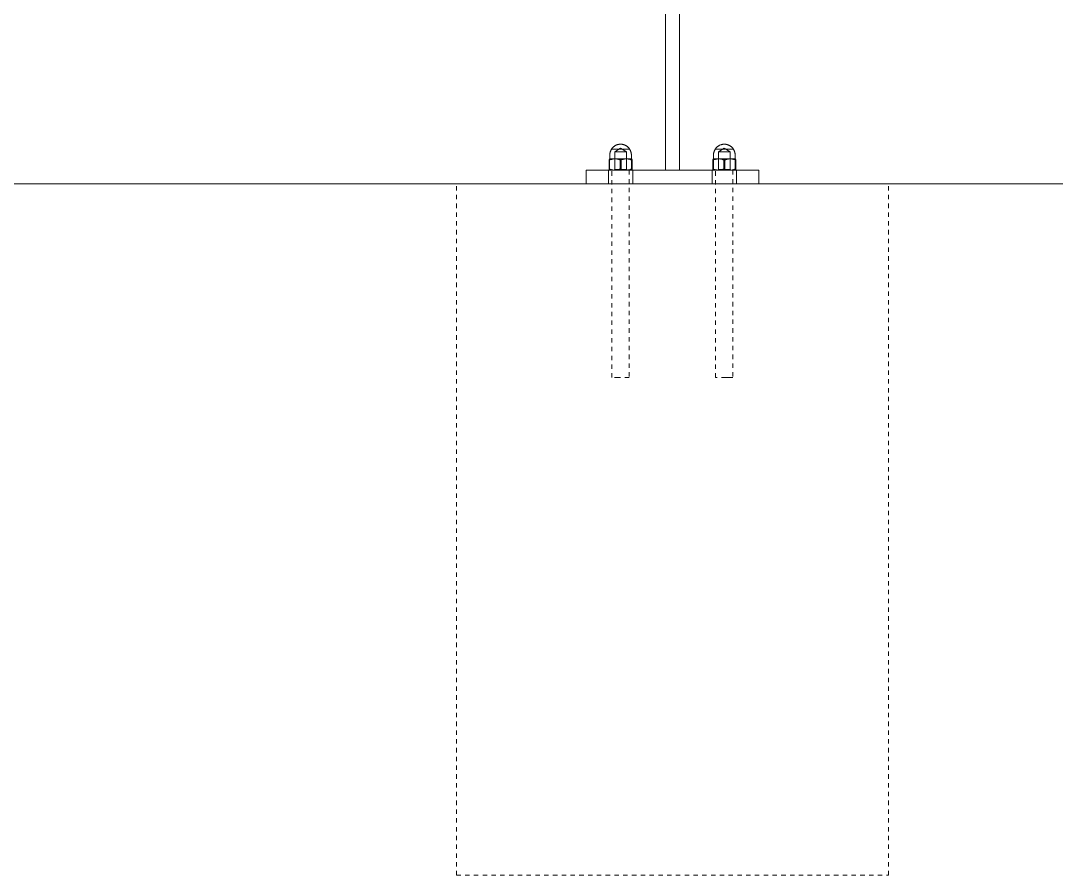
# Model space of a CAD drawing. Header units: inches. Extents: x -2 to 171, y -5 to 121.
# Drawn here: x 65.5 to 89.09, y 82.07 to 101.54 of the extents above; entities that cross this region are included whole.
import ezdxf

# ---------------------------------------------------------------- set-up
doc = ezdxf.new("R2010")
doc.units = ezdxf.units.IN
doc.linetypes.add('HIDDEN', pattern=[1.905, 1.27, -0.635])
doc.layers.add('ZANO_R', color=7, linetype='Continuous', lineweight=0)
doc.layers.add('ZANO_R_przerywana', color=250, linetype='HIDDEN', lineweight=0)

msp = doc.modelspace()

# ---------------------------------------------------------------- linework, layer by layer
at = {"layer": 'ZANO_R'}
for p, q in [((80.18679, 98.13516), (80.18679, 113.64698)), ((80.50175, 113.64698), (80.50175, 98.13516)), ((78.93748, 98.57768), (78.94096, 98.58533)), ((78.94096, 98.58533), (78.9447, 98.59285)), ((78.9447, 98.59285), (78.94869, 98.60025)), ((78.94869, 98.60025), (78.95293, 98.6075)), ((78.95293, 98.6075), (78.95742, 98.6146)), ((78.95742, 98.6146), (78.96215, 98.62155)), ((78.96215, 98.62155), (78.96711, 98.62833)), ((79.12372, 98.61437), (78.9664, 98.61437)), ((78.96711, 98.62833), (78.9723, 98.63494)), ((78.9723, 98.63494), (78.97771, 98.64136)), ((78.97771, 98.64136), (78.98334, 98.6476)), ((78.98334, 98.6476), (78.98918, 98.65364)), ((78.98918, 98.65364), (78.99522, 98.65948)), ((78.99522, 98.65948), (79.00146, 98.66511)), ((79.00146, 98.66511), (79.00788, 98.67052)), ((79.00788, 98.67052), (79.01449, 98.67571)), ((79.01449, 98.67571), (79.02127, 98.68068)), ((79.02127, 98.68068), (79.02822, 98.6854)), ((79.02822, 98.6854), (79.03532, 98.68989)), ((79.02938, 98.55252), (79.16317, 98.63291)), ((79.03532, 98.68989), (79.04257, 98.69413)), ((79.04257, 98.69413), (79.04997, 98.69813)), ((79.04997, 98.69813), (79.05749, 98.70186)), ((79.05749, 98.70186), (79.06514, 98.70534)), ((79.06514, 98.70534), (79.0729, 98.70856)), ((79.0729, 98.70856), (79.08077, 98.71151)), ((79.08077, 98.71151), (79.08873, 98.71418)), ((79.08873, 98.71418), (79.09678, 98.71659)), ((79.09678, 98.71659), (79.10491, 98.71872)), ((79.10491, 98.71872), (79.11311, 98.72057)), ((79.11311, 98.72057), (79.12136, 98.72213)), ((79.12136, 98.72213), (79.12967, 98.72342)), ((79.35994, 98.61437), (79.12372, 98.61437)), ((79.12967, 98.72342), (79.13801, 98.72442)), ((79.13801, 98.72442), (79.14638, 98.72514)), ((79.14638, 98.72514), (79.15477, 98.72557)), ((79.15477, 98.72557), (79.16317, 98.72571)), ((79.16317, 98.72571), (79.17157, 98.72557)), ((79.16317, 98.63291), (79.29697, 98.55252)), ((79.17157, 98.72557), (79.17996, 98.72514)), ((79.17996, 98.72514), (79.18833, 98.72442)), ((79.18833, 98.72442), (79.19668, 98.72342)), ((79.19668, 98.72342), (79.20498, 98.72213)), ((79.20498, 98.72213), (79.21323, 98.72057)), ((79.21323, 98.72057), (79.22143, 98.71872)), ((79.22143, 98.71872), (79.22956, 98.71659)), ((79.22956, 98.71659), (79.23761, 98.71418)), ((79.23761, 98.71418), (79.24557, 98.71151)), ((79.24557, 98.71151), (79.25344, 98.70856)), ((79.25344, 98.70856), (79.2612, 98.70534)), ((79.2612, 98.70534), (79.26885, 98.70186)), ((79.26885, 98.70186), (79.27638, 98.69813)), ((79.27638, 98.69813), (79.28377, 98.69413)), ((79.28377, 98.69413), (79.29102, 98.68989)), ((79.29102, 98.68989), (79.29813, 98.6854)), ((79.29813, 98.6854), (79.30507, 98.68068)), ((79.30507, 98.68068), (79.31185, 98.67571)), ((79.31185, 98.67571), (79.31846, 98.67052)), ((79.31846, 98.67052), (79.32488, 98.66511)), ((79.32488, 98.66511), (79.33112, 98.65948)), ((79.33112, 98.65948), (79.33716, 98.65364)), ((79.33716, 98.65364), (79.343, 98.6476)), ((79.343, 98.6476), (79.34863, 98.64136)), ((79.34863, 98.64136), (79.35405, 98.63494)), ((79.35405, 98.63494), (79.35924, 98.62833)), ((79.35924, 98.62833), (79.3642, 98.62155)), ((79.3642, 98.62155), (79.36892, 98.6146)), ((79.36892, 98.6146), (79.37341, 98.6075)), ((79.37341, 98.6075), (79.37765, 98.60025)), ((79.37765, 98.60025), (79.38165, 98.59285)), ((79.38165, 98.59285), (79.38538, 98.58533)), ((79.38538, 98.58533), (79.38886, 98.57768)), ((81.29968, 98.57768), (81.30316, 98.58533)), ((81.30316, 98.58533), (81.3069, 98.59285)), ((81.3069, 98.59285), (81.31089, 98.60025)), ((81.31089, 98.60025), (81.31514, 98.6075)), ((81.31514, 98.6075), (81.31962, 98.6146)), ((81.31962, 98.6146), (81.32435, 98.62155)), ((81.32435, 98.62155), (81.32931, 98.62833)), ((81.32861, 98.61437), (81.56483, 98.61437)), ((81.32931, 98.62833), (81.3345, 98.63494)), ((81.3345, 98.63494), (81.33992, 98.64136)), ((81.33992, 98.64136), (81.34554, 98.6476)), ((81.34554, 98.6476), (81.35138, 98.65364)), ((81.35138, 98.65364), (81.35743, 98.65948)), ((81.35743, 98.65948), (81.36366, 98.66511)), ((81.36366, 98.66511), (81.37009, 98.67052)), ((81.37009, 98.67052), (81.3767, 98.67571)), ((81.3767, 98.67571), (81.38348, 98.68068)), ((81.38348, 98.68068), (81.39042, 98.6854)), ((81.39042, 98.6854), (81.39753, 98.68989)), ((81.39158, 98.55252), (81.52538, 98.63291)), ((81.39753, 98.68989), (81.40478, 98.69413)), ((81.40478, 98.69413), (81.41217, 98.69813)), ((81.41217, 98.69813), (81.4197, 98.70186)), ((81.4197, 98.70186), (81.42734, 98.70534)), ((81.42734, 98.70534), (81.43511, 98.70856)), ((81.43511, 98.70856), (81.44298, 98.71151)), ((81.44298, 98.71151), (81.45094, 98.71418)), ((81.45094, 98.71418), (81.45899, 98.71659)), ((81.45899, 98.71659), (81.46712, 98.71872)), ((81.46712, 98.71872), (81.47531, 98.72057)), ((81.47531, 98.72057), (81.48357, 98.72213)), ((81.48357, 98.72213), (81.49187, 98.72342)), ((81.49187, 98.72342), (81.50021, 98.72442)), ((81.50021, 98.72442), (81.50858, 98.72514)), ((81.50858, 98.72514), (81.51698, 98.72557)), ((81.51698, 98.72557), (81.52538, 98.72571)), ((81.52538, 98.72571), (81.53378, 98.72557)), ((81.52538, 98.63291), (81.65917, 98.55252)), ((81.53378, 98.72557), (81.54217, 98.72514)), ((81.54217, 98.72514), (81.55054, 98.72442)), ((81.55054, 98.72442), (81.55888, 98.72342)), ((81.55888, 98.72342), (81.56719, 98.72213)), ((81.56483, 98.61437), (81.72215, 98.61437)), ((81.56719, 98.72213), (81.57544, 98.72057)), ((81.57544, 98.72057), (81.58364, 98.71872)), ((81.58364, 98.71872), (81.59176, 98.71659)), ((81.59176, 98.71659), (81.59981, 98.71418)), ((81.59981, 98.71418), (81.60778, 98.71151)), ((81.60778, 98.71151), (81.61565, 98.70856)), ((81.61565, 98.70856), (81.62341, 98.70534)), ((81.62341, 98.70534), (81.63106, 98.70186)), ((81.63106, 98.70186), (81.63858, 98.69813)), ((81.63858, 98.69813), (81.64597, 98.69413)), ((81.64597, 98.69413), (81.65323, 98.68989)), ((81.65323, 98.68989), (81.66033, 98.6854)), ((81.66033, 98.6854), (81.66728, 98.68068)), ((81.66728, 98.68068), (81.67406, 98.67571)), ((81.67406, 98.67571), (81.68066, 98.67052)), ((81.68066, 98.67052), (81.68709, 98.66511)), ((81.68709, 98.66511), (81.69333, 98.65948)), ((81.69333, 98.65948), (81.69937, 98.65364)), ((81.69937, 98.65364), (81.70521, 98.6476)), ((81.70521, 98.6476), (81.71084, 98.64136)), ((81.71084, 98.64136), (81.71625, 98.63494)), ((81.71625, 98.63494), (81.72144, 98.62833)), ((81.72144, 98.62833), (81.7264, 98.62155)), ((81.7264, 98.62155), (81.73113, 98.6146)), ((81.73113, 98.6146), (81.73562, 98.6075)), ((81.73562, 98.6075), (81.73986, 98.60025)), ((81.73986, 98.60025), (81.74385, 98.59285)), ((81.74385, 98.59285), (81.74759, 98.58533)), ((81.74759, 98.58533), (81.75107, 98.57768)), ((78.90157, 98.36821), (78.90709, 98.39097)), ((78.91363, 98.37236), (78.90157, 98.36821)), ((78.90157, 98.15802), (78.90157, 98.36821)), ((78.90709, 98.39097), (78.90727, 98.39107)), ((78.90728, 98.39107), (78.90727, 98.39107)), ((78.90727, 98.39107), (78.90727, 98.39107)), ((78.90727, 98.39107), (78.90727, 98.39107)), ((78.90727, 98.39107), (78.90732, 98.39107)), ((78.90732, 98.39107), (78.9076, 98.39107)), ((78.9076, 98.39107), (78.90885, 98.39107)), ((78.90765, 98.39104), (78.91337, 98.36821)), ((78.90885, 98.39107), (78.91423, 98.39107)), ((78.91283, 98.39115), (78.91319, 98.39123)), ((78.91306, 98.39115), (78.91322, 98.39117)), ((78.91322, 98.39117), (78.91338, 98.3912)), ((78.91337, 98.36821), (78.92643, 98.37246)), ((78.91337, 98.15802), (78.91337, 98.36821)), ((78.91338, 98.3912), (78.91354, 98.39124)), ((78.91354, 98.39124), (78.91369, 98.39128)), ((78.92583, 98.3761), (78.91363, 98.37236)), ((78.91369, 98.39128), (78.91385, 98.39132)), ((78.91385, 98.39132), (78.914, 98.39137)), ((78.914, 98.39137), (78.91415, 98.39143)), ((78.91415, 98.39143), (78.9143, 98.39149)), ((78.91423, 98.39107), (78.93662, 98.39107)), ((78.9143, 98.39149), (78.91444, 98.39156)), ((78.91444, 98.39156), (78.91458, 98.39163)), ((78.91458, 98.39163), (78.91473, 98.3917)), ((78.91473, 98.3917), (78.91486, 98.39178)), ((78.91486, 98.39178), (78.915, 98.39187)), ((78.915, 98.39187), (78.91513, 98.39196)), ((78.91513, 98.39196), (78.91526, 98.39205)), ((78.91526, 98.39205), (78.91539, 98.39215)), ((78.91539, 98.39215), (78.91551, 98.39225)), ((78.91551, 98.39225), (78.91563, 98.39236)), ((78.91563, 98.39236), (78.91574, 98.39247)), ((78.91574, 98.39247), (78.91585, 98.39259)), ((78.91585, 98.39259), (78.91596, 98.39271)), ((78.91596, 98.39271), (78.91606, 98.39283)), ((78.91606, 98.39283), (78.91616, 98.39296)), ((78.91616, 98.39296), (78.91626, 98.39309)), ((78.91626, 98.39309), (78.91635, 98.39322)), ((78.91635, 98.39322), (78.91643, 98.39335)), ((78.91643, 98.39335), (78.91651, 98.39349)), ((78.91651, 98.39349), (78.91659, 98.39363)), ((78.91659, 98.39363), (78.91666, 98.39378)), ((78.91666, 98.39378), (78.91673, 98.39392)), ((78.91673, 98.39392), (78.91679, 98.39407)), ((78.91679, 98.39407), (78.91684, 98.39422)), ((78.91684, 98.39422), (78.91689, 98.39437)), ((78.91689, 98.39437), (78.91694, 98.39453)), ((78.91694, 98.39453), (78.91698, 98.39468)), ((78.91698, 98.39468), (78.91701, 98.39484)), ((78.91701, 98.39484), (78.91704, 98.39499)), ((78.91704, 98.39499), (78.91707, 98.39515)), ((78.91707, 98.39515), (78.91709, 98.39531)), ((78.91709, 98.39531), (78.9171, 98.39547)), ((78.9171, 98.39547), (78.91711, 98.39563)), ((78.91711, 98.47965), (78.91725, 98.48805)), ((78.91711, 98.39579), (78.91711, 98.47965)), ((78.91711, 98.39563), (78.91711, 98.39579)), ((78.91725, 98.48805), (78.91768, 98.49644)), ((78.91768, 98.49644), (78.9184, 98.50481)), ((78.9184, 98.50481), (78.9194, 98.51316)), ((78.9194, 98.51316), (78.92069, 98.52146)), ((78.92069, 98.52146), (78.92225, 98.52971)), ((78.92225, 98.52971), (78.9241, 98.53791)), ((78.9241, 98.53791), (78.92623, 98.54604)), ((78.93814, 98.37943), (78.92583, 98.3761)), ((78.92623, 98.54604), (78.92864, 98.55409)), ((78.92643, 98.37246), (78.93961, 98.37628)), ((78.92864, 98.55409), (78.93132, 98.56205)), ((78.93132, 98.56205), (78.93426, 98.56992)), ((78.93426, 98.56992), (78.93748, 98.57768)), ((78.93662, 98.39107), (79.01975, 98.39107)), ((78.95056, 98.38235), (78.93814, 98.37943)), ((78.93961, 98.37628), (78.95292, 98.37968)), ((78.96307, 98.38486), (78.95056, 98.38235)), ((78.95292, 98.37968), (78.96633, 98.38264)), ((78.97565, 98.38694), (78.96307, 98.38486)), ((78.96633, 98.38264), (78.97982, 98.38518)), ((78.9883, 98.38861), (78.97565, 98.38694)), ((78.97982, 98.38518), (78.99339, 98.38727)), ((79.00099, 98.38985), (78.9883, 98.38861)), ((78.99339, 98.38727), (79.00702, 98.38893)), ((79.01372, 98.39067), (79.00099, 98.38985)), ((79.00702, 98.38893), (79.0207, 98.39015)), ((79.02647, 98.39107), (79.01372, 98.39067)), ((79.0207, 98.39015), (79.03441, 98.39093)), ((79.03922, 98.39067), (79.02647, 98.39107)), ((79.02931, 98.1527), (79.02931, 98.55248)), ((79.0294, 98.55248), (79.02931, 98.55248)), ((79.02931, 98.55248), (79.02931, 98.55248)), ((79.02931, 98.55248), (79.02932, 98.55248)), ((79.02932, 98.55248), (79.02933, 98.55248)), ((79.02933, 98.55248), (79.02938, 98.55248)), ((79.02938, 98.55248), (79.02997, 98.55248)), ((79.02997, 98.55248), (79.03299, 98.55248)), ((79.03096, 98.39107), (79.27501, 98.39107)), ((79.03299, 98.55248), (79.046, 98.55248)), ((79.03582, 98.39097), (79.03712, 98.39099)), ((79.05195, 98.38985), (79.03922, 98.39067)), ((79.046, 98.55248), (79.09167, 98.55248)), ((79.05133, 98.39099), (79.06534, 98.39029)), ((79.06465, 98.38861), (79.05195, 98.38985)), ((79.07729, 98.38694), (79.06465, 98.38861)), ((79.06534, 98.39029), (79.07931, 98.38913)), ((79.08988, 98.38485), (79.07729, 98.38694)), ((79.07931, 98.38913), (79.09323, 98.38751)), ((79.10238, 98.38235), (79.08988, 98.38485)), ((79.09167, 98.55248), (79.29694, 98.55248)), ((79.09323, 98.38751), (79.1071, 98.38542)), ((79.1148, 98.37943), (79.10238, 98.38235)), ((79.1071, 98.38542), (79.12088, 98.38288)), ((79.12711, 98.3761), (79.1148, 98.37943)), ((79.12088, 98.38288), (79.13458, 98.37989)), ((79.13931, 98.37235), (79.12711, 98.3761)), ((79.13458, 98.37989), (79.14817, 98.37644)), ((79.15137, 98.36821), (79.13931, 98.37235)), ((79.14817, 98.37644), (79.16164, 98.37255)), ((79.16404, 98.37236), (79.15137, 98.36821)), ((79.15137, 98.15802), (79.15137, 98.36821)), ((79.16164, 98.37255), (79.17497, 98.36821)), ((79.17684, 98.37611), (79.16404, 98.37236)), ((79.17497, 98.36821), (79.1874, 98.37245)), ((79.17497, 98.36821), (79.17497, 98.15802)), ((79.18975, 98.37944), (79.17684, 98.37611)), ((79.1874, 98.37245), (79.19997, 98.37627)), ((79.20276, 98.38236), (79.18975, 98.37944)), ((79.19997, 98.37627), (79.21266, 98.37966)), ((79.21586, 98.38487), (79.20276, 98.38236)), ((79.21266, 98.37966), (79.22545, 98.38263)), ((79.22903, 98.38695), (79.21586, 98.38487)), ((79.22545, 98.38263), (79.23834, 98.38516)), ((79.24226, 98.38862), (79.22903, 98.38695)), ((79.23834, 98.38516), (79.2513, 98.38726)), ((79.25554, 98.38986), (79.24226, 98.38862)), ((79.2513, 98.38726), (79.26433, 98.38892)), ((79.26885, 98.39068), (79.25554, 98.38986)), ((79.26433, 98.38892), (79.27741, 98.39014)), ((79.28217, 98.39107), (79.26885, 98.39068)), ((79.27741, 98.39014), (79.29052, 98.39093)), ((79.2955, 98.39068), (79.28217, 98.39107)), ((79.28755, 98.39107), (79.41869, 98.39107)), ((79.29196, 98.39097), (79.29302, 98.39099)), ((79.30881, 98.38986), (79.2955, 98.39068)), ((79.29703, 98.55248), (79.29703, 98.1527)), ((79.30659, 98.39099), (79.32, 98.39029)), ((79.32209, 98.38862), (79.30881, 98.38986)), ((79.32, 98.39029), (79.33337, 98.38913)), ((79.33532, 98.38696), (79.32209, 98.38862)), ((79.33337, 98.38913), (79.3467, 98.3875)), ((79.34849, 98.38487), (79.33532, 98.38696)), ((79.3467, 98.3875), (79.35996, 98.38542)), ((79.36158, 98.38237), (79.34849, 98.38487)), ((79.35996, 98.38542), (79.37315, 98.38288)), ((79.3746, 98.37944), (79.36158, 98.38237)), ((79.37315, 98.38288), (79.38624, 98.37988)), ((79.38751, 98.37611), (79.3746, 98.37944)), ((79.38624, 98.37988), (79.39921, 98.37644)), ((79.4003, 98.37236), (79.38751, 98.37611)), ((79.38886, 98.57768), (79.39208, 98.56992)), ((79.39208, 98.56992), (79.39503, 98.56205)), ((79.39503, 98.56205), (79.3977, 98.55409)), ((79.3977, 98.55409), (79.40011, 98.54604)), ((79.39921, 98.37644), (79.41206, 98.37254)), ((79.40011, 98.54604), (79.40224, 98.53791)), ((79.41297, 98.36821), (79.4003, 98.37236)), ((79.40224, 98.53791), (79.40409, 98.52971)), ((79.40409, 98.52971), (79.40566, 98.52146)), ((79.40566, 98.52146), (79.40694, 98.51316)), ((79.40694, 98.51316), (79.40794, 98.50481)), ((79.40794, 98.50481), (79.40866, 98.49644)), ((79.40866, 98.49644), (79.40909, 98.48805)), ((79.40909, 98.48805), (79.40923, 98.47965)), ((79.40923, 98.47965), (79.40923, 98.39579)), ((79.40923, 98.39579), (79.40924, 98.39563)), ((79.40924, 98.39563), (79.40924, 98.39547)), ((79.40924, 98.39547), (79.40926, 98.39531)), ((79.40926, 98.39531), (79.40928, 98.39515)), ((79.40928, 98.39515), (79.4093, 98.39499)), ((79.4093, 98.39499), (79.40933, 98.39483)), ((79.40933, 98.39483), (79.40937, 98.39467)), ((79.40937, 98.39467), (79.40941, 98.39452)), ((79.40941, 98.39452), (79.40945, 98.39436)), ((79.40945, 98.39436), (79.4095, 98.39421)), ((79.4095, 98.39421), (79.40956, 98.39406)), ((79.40956, 98.39406), (79.40962, 98.39391)), ((79.40962, 98.39391), (79.40969, 98.39376)), ((79.40969, 98.39376), (79.40976, 98.39362)), ((79.40976, 98.39362), (79.40984, 98.39348)), ((79.40984, 98.39348), (79.40992, 98.39334)), ((79.40992, 98.39334), (79.41001, 98.3932)), ((79.41001, 98.3932), (79.4101, 98.39307)), ((79.4101, 98.39307), (79.41019, 98.39294)), ((79.41019, 98.39294), (79.41029, 98.39281)), ((79.41029, 98.39281), (79.4104, 98.39269)), ((79.4104, 98.39269), (79.41051, 98.39257)), ((79.41051, 98.39257), (79.41062, 98.39245)), ((79.41062, 98.39245), (79.41073, 98.39234)), ((79.41073, 98.39234), (79.41085, 98.39223)), ((79.41085, 98.39223), (79.41098, 98.39213)), ((79.41098, 98.39213), (79.41111, 98.39203)), ((79.41111, 98.39203), (79.41124, 98.39194)), ((79.41124, 98.39194), (79.41137, 98.39185)), ((79.41137, 98.39185), (79.41151, 98.39176)), ((79.41151, 98.39176), (79.41165, 98.39168)), ((79.41165, 98.39168), (79.41179, 98.3916)), ((79.41179, 98.3916), (79.41193, 98.39153)), ((79.41193, 98.39153), (79.41208, 98.39147)), ((79.41206, 98.37254), (79.42477, 98.36821)), ((79.41208, 98.39147), (79.41223, 98.39141)), ((79.41223, 98.39141), (79.41238, 98.39135)), ((79.41238, 98.39135), (79.41253, 98.3913)), ((79.41253, 98.3913), (79.41269, 98.39125)), ((79.41269, 98.39125), (79.41285, 98.39122)), ((79.41285, 98.39122), (79.413, 98.39118)), ((79.41887, 98.39107), (79.41297, 98.36821)), ((79.41297, 98.36821), (79.41297, 98.15802)), ((79.413, 98.39118), (79.41316, 98.39115)), ((79.41316, 98.39115), (79.41332, 98.39113)), ((79.41332, 98.39113), (79.41348, 98.39111)), ((79.41348, 98.39111), (79.41364, 98.3911)), ((79.41364, 98.3911), (79.4138, 98.39109)), ((79.42477, 98.36821), (79.41887, 98.39107)), ((79.42477, 98.15802), (79.42477, 98.36821)), ((81.26378, 98.36821), (81.26968, 98.39107)), ((81.27648, 98.37254), (81.26378, 98.36821)), ((81.26378, 98.15802), (81.26378, 98.36821)), ((81.26968, 98.39107), (81.27557, 98.36821)), ((81.401, 98.39107), (81.26986, 98.39107)), ((81.27475, 98.39108), (81.27573, 98.39125)), ((81.27514, 98.39113), (81.2753, 98.39115)), ((81.2753, 98.39115), (81.27546, 98.39117)), ((81.27546, 98.39117), (81.27561, 98.3912)), ((81.27557, 98.36821), (81.28825, 98.37236)), ((81.27557, 98.36821), (81.27557, 98.15802)), ((81.27561, 98.3912), (81.27577, 98.39124)), ((81.27577, 98.39124), (81.27592, 98.39128)), ((81.27592, 98.39128), (81.27608, 98.39133)), ((81.27608, 98.39133), (81.27623, 98.39138)), ((81.27623, 98.39138), (81.27638, 98.39144)), ((81.27638, 98.39144), (81.27652, 98.3915)), ((81.28933, 98.37644), (81.27648, 98.37254)), ((81.27652, 98.3915), (81.27667, 98.39156)), ((81.27667, 98.39156), (81.27681, 98.39164)), ((81.27681, 98.39164), (81.27695, 98.39171)), ((81.27695, 98.39171), (81.27709, 98.39179)), ((81.27709, 98.39179), (81.27722, 98.39188)), ((81.27722, 98.39188), (81.27735, 98.39197)), ((81.27735, 98.39197), (81.27748, 98.39206)), ((81.27748, 98.39206), (81.27761, 98.39216)), ((81.27761, 98.39216), (81.27773, 98.39227)), ((81.27773, 98.39227), (81.27785, 98.39237)), ((81.27785, 98.39237), (81.27796, 98.39248)), ((81.27796, 98.39248), (81.27807, 98.3926)), ((81.27807, 98.3926), (81.27818, 98.39272)), ((81.27818, 98.39272), (81.27828, 98.39284)), ((81.27828, 98.39284), (81.27838, 98.39297)), ((81.27838, 98.39297), (81.27847, 98.3931)), ((81.27847, 98.3931), (81.27856, 98.39323)), ((81.27856, 98.39323), (81.27864, 98.39336)), ((81.27864, 98.39336), (81.27872, 98.3935)), ((81.27872, 98.3935), (81.2788, 98.39364)), ((81.2788, 98.39364), (81.27887, 98.39378)), ((81.27887, 98.39378), (81.27893, 98.39393)), ((81.27893, 98.39393), (81.279, 98.39408)), ((81.279, 98.39408), (81.27905, 98.39423)), ((81.27905, 98.39423), (81.2791, 98.39438)), ((81.2791, 98.39438), (81.27915, 98.39453)), ((81.27915, 98.39453), (81.27919, 98.39469)), ((81.27919, 98.39469), (81.27922, 98.39484)), ((81.27922, 98.39484), (81.27925, 98.395)), ((81.27925, 98.395), (81.27927, 98.39516)), ((81.27927, 98.39516), (81.27929, 98.39531)), ((81.27929, 98.39531), (81.2793, 98.39547)), ((81.2793, 98.39547), (81.27931, 98.39563)), ((81.27931, 98.47965), (81.27946, 98.48805)), ((81.27931, 98.39579), (81.27931, 98.47965)), ((81.27931, 98.39563), (81.27931, 98.39579)), ((81.27946, 98.48805), (81.27989, 98.49644)), ((81.27989, 98.49644), (81.2806, 98.50481)), ((81.2806, 98.50481), (81.28161, 98.51316)), ((81.28161, 98.51316), (81.28289, 98.52146)), ((81.28289, 98.52146), (81.28446, 98.52971)), ((81.28446, 98.52971), (81.28631, 98.53791)), ((81.28631, 98.53791), (81.28844, 98.54604)), ((81.28825, 98.37236), (81.30104, 98.37611)), ((81.28844, 98.54604), (81.29084, 98.55409)), ((81.30231, 98.37988), (81.28933, 98.37644)), ((81.29084, 98.55409), (81.29352, 98.56205)), ((81.29352, 98.56205), (81.29647, 98.56992)), ((81.29647, 98.56992), (81.29968, 98.57768)), ((81.30104, 98.37611), (81.31395, 98.37944)), ((81.3154, 98.38288), (81.30231, 98.37988)), ((81.31395, 98.37944), (81.32696, 98.38237)), ((81.32858, 98.38542), (81.3154, 98.38288)), ((81.32696, 98.38237), (81.34006, 98.38487)), ((81.34185, 98.3875), (81.32858, 98.38542)), ((81.34006, 98.38487), (81.35323, 98.38696)), ((81.35518, 98.38913), (81.34185, 98.3875)), ((81.35323, 98.38696), (81.36646, 98.38862)), ((81.36855, 98.39029), (81.35518, 98.38913)), ((81.36646, 98.38862), (81.37974, 98.38986)), ((81.38196, 98.39099), (81.36855, 98.39029)), ((81.37974, 98.38986), (81.39305, 98.39068)), ((81.39152, 98.1527), (81.39152, 98.55248)), ((81.59688, 98.55248), (81.3916, 98.55248)), ((81.39305, 98.39068), (81.40637, 98.39107)), ((81.39659, 98.39097), (81.39553, 98.39099)), ((81.41114, 98.39014), (81.39803, 98.39093)), ((81.40637, 98.39107), (81.4197, 98.39068)), ((81.42422, 98.38892), (81.41114, 98.39014)), ((81.65759, 98.39107), (81.41354, 98.39107)), ((81.4197, 98.39068), (81.43301, 98.38986)), ((81.43724, 98.38726), (81.42422, 98.38892)), ((81.43301, 98.38986), (81.44629, 98.38862)), ((81.45021, 98.38516), (81.43724, 98.38726)), ((81.44629, 98.38862), (81.45952, 98.38695)), ((81.4631, 98.38263), (81.45021, 98.38516)), ((81.45952, 98.38695), (81.47269, 98.38487)), ((81.47589, 98.37966), (81.4631, 98.38263)), ((81.47269, 98.38487), (81.48578, 98.38236)), ((81.48858, 98.37627), (81.47589, 98.37966)), ((81.48578, 98.38236), (81.4988, 98.37944)), ((81.50115, 98.37245), (81.48858, 98.37627)), ((81.4988, 98.37944), (81.51171, 98.37611)), ((81.51358, 98.36821), (81.50115, 98.37245)), ((81.51171, 98.37611), (81.5245, 98.37236)), ((81.52691, 98.37255), (81.51358, 98.36821)), ((81.51358, 98.36821), (81.51358, 98.15802)), ((81.5245, 98.37236), (81.53717, 98.36821)), ((81.54038, 98.37644), (81.52691, 98.37255)), ((81.53717, 98.36821), (81.54924, 98.37235)), ((81.53717, 98.15802), (81.53717, 98.36821)), ((81.55397, 98.37989), (81.54038, 98.37644)), ((81.54924, 98.37235), (81.56143, 98.3761)), ((81.56766, 98.38288), (81.55397, 98.37989)), ((81.56143, 98.3761), (81.57375, 98.37943)), ((81.58145, 98.38542), (81.56766, 98.38288)), ((81.57375, 98.37943), (81.58616, 98.38235)), ((81.59532, 98.38751), (81.58145, 98.38542)), ((81.58616, 98.38235), (81.59867, 98.38485)), ((81.60924, 98.38913), (81.59532, 98.38751)), ((81.64254, 98.55248), (81.59688, 98.55248)), ((81.59867, 98.38485), (81.61125, 98.38694)), ((81.62321, 98.39029), (81.60924, 98.38913)), ((81.61125, 98.38694), (81.6239, 98.38861)), ((81.63721, 98.39099), (81.62321, 98.39029)), ((81.6239, 98.38861), (81.6366, 98.38985)), ((81.6366, 98.38985), (81.64933, 98.39067)), ((81.65556, 98.55248), (81.64254, 98.55248)), ((81.64933, 98.39067), (81.66208, 98.39107)), ((81.65272, 98.39097), (81.65143, 98.39099)), ((81.66785, 98.39015), (81.65414, 98.39093)), ((81.65858, 98.55248), (81.65556, 98.55248)), ((81.65917, 98.55248), (81.65858, 98.55248)), ((81.65915, 98.55248), (81.65923, 98.55248)), ((81.65922, 98.55248), (81.65917, 98.55248)), ((81.65923, 98.55248), (81.65922, 98.55248)), ((81.65923, 98.55248), (81.65923, 98.1527)), ((81.65923, 98.55248), (81.65923, 98.55248)), ((81.65923, 98.55248), (81.65923, 98.55248)), ((81.66208, 98.39107), (81.67483, 98.39067)), ((81.68153, 98.38893), (81.66785, 98.39015)), ((81.75193, 98.39107), (81.6688, 98.39107)), ((81.67483, 98.39067), (81.68756, 98.38985)), ((81.69516, 98.38727), (81.68153, 98.38893)), ((81.68756, 98.38985), (81.70025, 98.38861)), ((81.70873, 98.38518), (81.69516, 98.38727)), ((81.70025, 98.38861), (81.7129, 98.38694)), ((81.72222, 98.38264), (81.70873, 98.38518)), ((81.7129, 98.38694), (81.72548, 98.38486)), ((81.73563, 98.37968), (81.72222, 98.38264)), ((81.72548, 98.38486), (81.73799, 98.38235)), ((81.74893, 98.37628), (81.73563, 98.37968)), ((81.73799, 98.38235), (81.75041, 98.37943)), ((81.76212, 98.37246), (81.74893, 98.37628)), ((81.75041, 98.37943), (81.76272, 98.3761)), ((81.75107, 98.57768), (81.75428, 98.56992)), ((81.77432, 98.39107), (81.75193, 98.39107)), ((81.75428, 98.56992), (81.75723, 98.56205)), ((81.75723, 98.56205), (81.75991, 98.55409)), ((81.75991, 98.55409), (81.76231, 98.54604)), ((81.77518, 98.36821), (81.76212, 98.37246)), ((81.76231, 98.54604), (81.76444, 98.53791)), ((81.76272, 98.3761), (81.77491, 98.37236)), ((81.76444, 98.53791), (81.76629, 98.52971)), ((81.76629, 98.52971), (81.76786, 98.52146)), ((81.76786, 98.52146), (81.76915, 98.51316)), ((81.76915, 98.51316), (81.77015, 98.50481)), ((81.77015, 98.50481), (81.77087, 98.49644)), ((81.77087, 98.49644), (81.7713, 98.48805)), ((81.7713, 98.48805), (81.77144, 98.47965)), ((81.77144, 98.47965), (81.77144, 98.39579)), ((81.77144, 98.39579), (81.77144, 98.39563)), ((81.77144, 98.39563), (81.77145, 98.39547)), ((81.77145, 98.39547), (81.77146, 98.3953)), ((81.77146, 98.3953), (81.77148, 98.39514)), ((81.77148, 98.39514), (81.77151, 98.39498)), ((81.77151, 98.39498), (81.77154, 98.39482)), ((81.77154, 98.39482), (81.77158, 98.39467)), ((81.77158, 98.39467), (81.77162, 98.39451)), ((81.77162, 98.39451), (81.77166, 98.39435)), ((81.77166, 98.39435), (81.77172, 98.3942)), ((81.77172, 98.3942), (81.77177, 98.39405)), ((81.77177, 98.39405), (81.77184, 98.3939)), ((81.77184, 98.3939), (81.7719, 98.39375)), ((81.7719, 98.39375), (81.77198, 98.3936)), ((81.77198, 98.3936), (81.77205, 98.39346)), ((81.77205, 98.39346), (81.77214, 98.39332)), ((81.77214, 98.39332), (81.77222, 98.39318)), ((81.77222, 98.39318), (81.77232, 98.39305)), ((81.77232, 98.39305), (81.77241, 98.39292)), ((81.77241, 98.39292), (81.77251, 98.39279)), ((81.77251, 98.39279), (81.77262, 98.39267)), ((81.77262, 98.39267), (81.77273, 98.39255)), ((81.77273, 98.39255), (81.77284, 98.39243)), ((81.77284, 98.39243), (81.77296, 98.39232)), ((81.77296, 98.39232), (81.77308, 98.39221)), ((81.77308, 98.39221), (81.77321, 98.39211)), ((81.77321, 98.39211), (81.77333, 98.39201)), ((81.77333, 98.39201), (81.77347, 98.39191)), ((81.77347, 98.39191), (81.7736, 98.39182)), ((81.7736, 98.39182), (81.77374, 98.39174)), ((81.77374, 98.39174), (81.77388, 98.39166)), ((81.77388, 98.39166), (81.77402, 98.39158)), ((81.77402, 98.39158), (81.77417, 98.39151)), ((81.77417, 98.39151), (81.77432, 98.39144)), ((81.77432, 98.39144), (81.77447, 98.39138)), ((81.7797, 98.39107), (81.77432, 98.39107)), ((81.77444, 98.39145), (81.77601, 98.3911)), ((81.77447, 98.39138), (81.77462, 98.39133)), ((81.77462, 98.39133), (81.77478, 98.39128)), ((81.77478, 98.39128), (81.77493, 98.39123)), ((81.77491, 98.37236), (81.78698, 98.36821)), ((81.77493, 98.39123), (81.77509, 98.39119)), ((81.77509, 98.39119), (81.77525, 98.39116)), ((81.7809, 98.39104), (81.77518, 98.36821)), ((81.77518, 98.15802), (81.77518, 98.36821)), ((81.78095, 98.39107), (81.7797, 98.39107)), ((81.78123, 98.39107), (81.78095, 98.39107)), ((81.78128, 98.39107), (81.78123, 98.39107)), ((81.78127, 98.39107), (81.78128, 98.39107)), ((81.78128, 98.39107), (81.78146, 98.39097)), ((81.78128, 98.39107), (81.78128, 98.39107)), ((81.78128, 98.39107), (81.78128, 98.39107)), ((81.78698, 98.36821), (81.78145, 98.39097)), ((81.78698, 98.15802), (81.78698, 98.36821)), ((78.37577, 98.13516), (78.37577, 97.8202)), ((78.76947, 98.13516), (78.37577, 98.13516)), ((78.76947, 98.13516), (78.37577, 98.13516)), ((78.37577, 98.13516), (78.37577, 97.8202)), ((78.76947, 98.13516), (80.18679, 98.13516)), ((78.76947, 98.13516), (80.18679, 98.13516)), ((78.88758, 97.8202), (78.88758, 98.13516)), ((78.88758, 97.8202), (78.88758, 98.13516)), ((78.90157, 98.15802), (78.9143, 98.15368)), ((78.90709, 98.13526), (78.90157, 98.15802)), ((78.90727, 98.13516), (78.90709, 98.13526)), ((78.90765, 98.13516), (78.90793, 98.13516)), ((78.91337, 98.15802), (78.90785, 98.13526)), ((78.92781, 98.1534), (78.91337, 98.15802)), ((78.9143, 98.15368), (78.92716, 98.14978)), ((78.92716, 98.14978), (78.94016, 98.14633)), ((78.94239, 98.14927), (78.92781, 98.1534)), ((78.94016, 98.14633), (78.95326, 98.14333)), ((78.95711, 98.14565), (78.94239, 98.14927)), ((78.95326, 98.14333), (78.96646, 98.14079)), ((78.97194, 98.14253), (78.95711, 98.14565)), ((79.12372, 98.13233), (78.9664, 98.13233)), ((78.96646, 98.14079), (78.97975, 98.13871)), ((78.98688, 98.13992), (78.97194, 98.14253)), ((78.97975, 98.13871), (78.99309, 98.13708)), ((79.00189, 98.13781), (78.98688, 98.13992)), ((78.99309, 98.13708), (79.00649, 98.13593)), ((79.01696, 98.13622), (79.00189, 98.13781)), ((79.00569, 98.13516), (79.00569, 98.13616)), ((79.05032, 98.13616), (79.00571, 98.13616)), ((79.00578, 98.13622), (79.02931, 98.1527)), ((79.00649, 98.13593), (79.01991, 98.13523)), ((79.02634, 98.13562), (79.01828, 98.13612)), ((79.01856, 98.13526), (79.01975, 98.13523)), ((79.03441, 98.1353), (79.02634, 98.13562)), ((79.09167, 98.1527), (79.02933, 98.1527)), ((79.03148, 98.1352), (79.04372, 98.13576)), ((79.03712, 98.13523), (79.03584, 98.13526)), ((79.03814, 98.13521), (79.03584, 98.13526)), ((79.04372, 98.13576), (79.05594, 98.13671)), ((79.07905, 98.13616), (79.05085, 98.13616)), ((79.06491, 98.13591), (79.05085, 98.13523)), ((79.05251, 98.13526), (79.05133, 98.13524)), ((79.05594, 98.13671), (79.06812, 98.13804)), ((79.07893, 98.13706), (79.06491, 98.13591)), ((79.06812, 98.13804), (79.08026, 98.13976)), ((79.09291, 98.13868), (79.07893, 98.13706)), ((79.32063, 98.13616), (79.07905, 98.13616)), ((79.08026, 98.13976), (79.09233, 98.14186)), ((79.29701, 98.1527), (79.09167, 98.1527)), ((79.09233, 98.14186), (79.10433, 98.14434)), ((79.10683, 98.14076), (79.09291, 98.13868)), ((79.10433, 98.14434), (79.11625, 98.1472)), ((79.12067, 98.1433), (79.10683, 98.14076)), ((79.11625, 98.1472), (79.12807, 98.15043)), ((79.13442, 98.1463), (79.12067, 98.1433)), ((79.35994, 98.13233), (79.12372, 98.13233)), ((79.12807, 98.15043), (79.13978, 98.15404)), ((79.14807, 98.14976), (79.13442, 98.1463)), ((79.13978, 98.15404), (79.15137, 98.15802)), ((79.16159, 98.15366), (79.14807, 98.14976)), ((79.15137, 98.15802), (79.1651, 98.15355)), ((79.17497, 98.15802), (79.16159, 98.15366)), ((79.1651, 98.15355), (79.17897, 98.14955)), ((79.17497, 98.15802), (79.18718, 98.15389)), ((79.17897, 98.14955), (79.19298, 98.14604)), ((79.18718, 98.15389), (79.19952, 98.15015)), ((79.19298, 98.14604), (79.20709, 98.143)), ((79.19952, 98.15015), (79.21198, 98.14681)), ((79.20709, 98.143), (79.2213, 98.14046)), ((79.21198, 98.14681), (79.22453, 98.14386)), ((79.2213, 98.14046), (79.23559, 98.1384)), ((79.22453, 98.14386), (79.23717, 98.14132)), ((79.23559, 98.1384), (79.24994, 98.13683)), ((79.23717, 98.14132), (79.24988, 98.13917)), ((79.24988, 98.13917), (79.26266, 98.13744)), ((79.24994, 98.13683), (79.26434, 98.13576)), ((79.26266, 98.13744), (79.27548, 98.1361)), ((79.26434, 98.13576), (79.27876, 98.13518)), ((79.27383, 98.13526), (79.27501, 98.13524)), ((79.27549, 98.13616), (79.27877, 98.13616)), ((79.27618, 98.13605), (79.28334, 98.1356)), ((79.28334, 98.1356), (79.29051, 98.1353)), ((79.28598, 98.13518), (79.30036, 98.13577)), ((79.2882, 98.13521), (79.29051, 98.13526)), ((79.29053, 98.13516), (79.29039, 98.13516)), ((79.29242, 98.13516), (79.29039, 98.13516)), ((79.29197, 98.13516), (79.29266, 98.13516)), ((79.29302, 98.13516), (79.29197, 98.13516)), ((79.29703, 98.1527), (79.32056, 98.13622)), ((79.30036, 98.13577), (79.31471, 98.13686)), ((79.30659, 98.13516), (79.3096, 98.13516)), ((79.30781, 98.13526), (79.32108, 98.136)), ((79.30806, 98.13516), (79.30787, 98.13516)), ((79.30938, 98.13622), (79.31545, 98.13675)), ((79.31471, 98.13686), (79.32902, 98.13843)), ((79.32062, 98.13619), (79.32064, 98.13617)), ((79.32065, 98.13616), (79.32065, 98.13516)), ((79.32108, 98.136), (79.33431, 98.1372)), ((79.32902, 98.13843), (79.34326, 98.14049)), ((79.33431, 98.1372), (79.3475, 98.13884)), ((79.34326, 98.14049), (79.35743, 98.14304)), ((79.3475, 98.13884), (79.36063, 98.14093)), ((79.35743, 98.14304), (79.3715, 98.14607)), ((79.36063, 98.14093), (79.37368, 98.14347)), ((79.3715, 98.14607), (79.38546, 98.14958)), ((79.37368, 98.14347), (79.38663, 98.14645)), ((79.38546, 98.14958), (79.39929, 98.15356)), ((79.38663, 98.14645), (79.39947, 98.14987)), ((79.39929, 98.15356), (79.41297, 98.15802)), ((79.39947, 98.14987), (79.41219, 98.15373)), ((79.41219, 98.15373), (79.42477, 98.15802)), ((79.41297, 98.15802), (79.4187, 98.13518)), ((79.41842, 98.13516), (79.41852, 98.13516)), ((79.41941, 98.13516), (79.41906, 98.13516)), ((79.41925, 98.13526), (79.42477, 98.15802)), ((79.43876, 97.8202), (79.43876, 98.13516)), ((79.43876, 97.8202), (79.43876, 98.13516)), ((80.18679, 98.13516), (80.50175, 98.13516)), ((80.50175, 98.13516), (81.91908, 98.13516)), ((80.50175, 98.13516), (81.91908, 98.13516)), ((81.24979, 97.8202), (81.24979, 98.13516)), ((81.24979, 97.8202), (81.24979, 98.13516)), ((81.26949, 98.13519), (81.26378, 98.15802)), ((81.27636, 98.15373), (81.26378, 98.15802)), ((81.27557, 98.15802), (81.26985, 98.13518)), ((81.27013, 98.13516), (81.27003, 98.13516)), ((81.28903, 98.15364), (81.27557, 98.15802)), ((81.28908, 98.14987), (81.27636, 98.15373)), ((81.30262, 98.14972), (81.28903, 98.15364)), ((81.30192, 98.14645), (81.28908, 98.14987)), ((81.31487, 98.14347), (81.30192, 98.14645)), ((81.31633, 98.14625), (81.30262, 98.14972)), ((81.32792, 98.14093), (81.31487, 98.14347)), ((81.33015, 98.14324), (81.31633, 98.14625)), ((81.34104, 98.13884), (81.32792, 98.14093)), ((81.56483, 98.13233), (81.32856, 98.13233)), ((81.34407, 98.1407), (81.33015, 98.14324)), ((81.35423, 98.1372), (81.34104, 98.13884)), ((81.35806, 98.13862), (81.34407, 98.1407)), ((81.36747, 98.136), (81.35423, 98.1372)), ((81.37211, 98.13702), (81.35806, 98.13862)), ((81.38074, 98.13526), (81.36747, 98.136)), ((81.3679, 98.13516), (81.3679, 98.13616)), ((81.36792, 98.13616), (81.3679, 98.13616)), ((81.3679, 98.13616), (81.3679, 98.13616)), ((81.3679, 98.13616), (81.3679, 98.13616)), ((81.3679, 98.13616), (81.3679, 98.13616)), ((81.3679, 98.13616), (81.3679, 98.13616)), ((81.3679, 98.13616), (81.368, 98.13616)), ((81.36791, 98.13617), (81.36793, 98.13619)), ((81.36799, 98.13622), (81.39152, 98.1527)), ((81.368, 98.13616), (81.36848, 98.13616)), ((81.36848, 98.13616), (81.37063, 98.13616)), ((81.37063, 98.13616), (81.37916, 98.13616)), ((81.38622, 98.13588), (81.37211, 98.13702)), ((81.38048, 98.13612), (81.37309, 98.13675)), ((81.38073, 98.13516), (81.37895, 98.13516)), ((81.38049, 98.13616), (81.6095, 98.13616)), ((81.38196, 98.13516), (81.38049, 98.13516)), ((81.40035, 98.13521), (81.38622, 98.13588)), ((81.39153, 98.1527), (81.59688, 98.1527)), ((81.39553, 98.13516), (81.39658, 98.13516)), ((81.39658, 98.13516), (81.39589, 98.13516)), ((81.39613, 98.13516), (81.39816, 98.13516)), ((81.39802, 98.13516), (81.39816, 98.13516)), ((81.40521, 98.1356), (81.39804, 98.1353)), ((81.40257, 98.13518), (81.39804, 98.13526)), ((81.41237, 98.13605), (81.40521, 98.1356)), ((81.41306, 98.13616), (81.40978, 98.13616)), ((81.41472, 98.13526), (81.40979, 98.13518)), ((81.42589, 98.13744), (81.41306, 98.1361)), ((81.42754, 98.13594), (81.41354, 98.13524)), ((81.43866, 98.13917), (81.42589, 98.13744)), ((81.44151, 98.1371), (81.42754, 98.13594)), ((81.45138, 98.14132), (81.43866, 98.13917)), ((81.45544, 98.13872), (81.44151, 98.1371)), ((81.46402, 98.14386), (81.45138, 98.14132)), ((81.4693, 98.14081), (81.45544, 98.13872)), ((81.47657, 98.14681), (81.46402, 98.14386)), ((81.48309, 98.14335), (81.4693, 98.14081)), ((81.48902, 98.15015), (81.47657, 98.14681)), ((81.49678, 98.14634), (81.48309, 98.14335)), ((81.50136, 98.15389), (81.48902, 98.15015)), ((81.51037, 98.14979), (81.49678, 98.14634)), ((81.51358, 98.15802), (81.50136, 98.15389)), ((81.52384, 98.15368), (81.51037, 98.14979)), ((81.51358, 98.15802), (81.52691, 98.15368)), ((81.53717, 98.15802), (81.52384, 98.15368)), ((81.52691, 98.15368), (81.54038, 98.14979)), ((81.54877, 98.15404), (81.53717, 98.15802)), ((81.54038, 98.14979), (81.55397, 98.14634)), ((81.56048, 98.15043), (81.54877, 98.15404)), ((81.55397, 98.14634), (81.56766, 98.14335)), ((81.5723, 98.1472), (81.56048, 98.15043)), ((81.67756, 98.13233), (81.56483, 98.13233)), ((81.56766, 98.14335), (81.58145, 98.14081)), ((81.58422, 98.14434), (81.5723, 98.1472)), ((81.58145, 98.14081), (81.59532, 98.13872)), ((81.59622, 98.14186), (81.58422, 98.14434)), ((81.59532, 98.13872), (81.60924, 98.1371)), ((81.60829, 98.13976), (81.59622, 98.14186)), ((81.59688, 98.1527), (81.65922, 98.1527)), ((81.62042, 98.13804), (81.60829, 98.13976)), ((81.60924, 98.1371), (81.62321, 98.13594)), ((81.6095, 98.13616), (81.63769, 98.13616)), ((81.63261, 98.13671), (81.62042, 98.13804)), ((81.62321, 98.13594), (81.63721, 98.13524)), ((81.64483, 98.13576), (81.63261, 98.13671)), ((81.63604, 98.13526), (81.6377, 98.13523)), ((81.63823, 98.13616), (81.68284, 98.13616)), ((81.65707, 98.1352), (81.64483, 98.13576)), ((81.65041, 98.13521), (81.65271, 98.13526)), ((81.65143, 98.13523), (81.65271, 98.13526)), ((81.65414, 98.1353), (81.66221, 98.13562)), ((81.65923, 98.1527), (81.68277, 98.13622)), ((81.66221, 98.13562), (81.67027, 98.13612)), ((81.66999, 98.13526), (81.66864, 98.13523)), ((81.6822, 98.13593), (81.66879, 98.13523)), ((81.67159, 98.13622), (81.68666, 98.13781)), ((81.71185, 98.13233), (81.67756, 98.13233)), ((81.69558, 98.1371), (81.6822, 98.13593)), ((81.68286, 98.13616), (81.68286, 98.13516)), ((81.68666, 98.13781), (81.70167, 98.13992)), ((81.70891, 98.13872), (81.69558, 98.1371)), ((81.70167, 98.13992), (81.7166, 98.14253)), ((81.72217, 98.14081), (81.70891, 98.13872)), ((81.72, 98.13233), (81.71185, 98.13233)), ((81.7166, 98.14253), (81.73144, 98.14565)), ((81.72181, 98.13233), (81.72, 98.13233)), ((81.72218, 98.13233), (81.72181, 98.13233)), ((81.73535, 98.14335), (81.72217, 98.14081)), ((81.72223, 98.13233), (81.72218, 98.13233)), ((81.72219, 98.13233), (81.72222, 98.13233)), ((81.72222, 98.13233), (81.72223, 98.13233)), ((81.72223, 98.13233), (81.72223, 98.13233)), ((81.73144, 98.14565), (81.74616, 98.14927)), ((81.74844, 98.14634), (81.73535, 98.14335)), ((81.74616, 98.14927), (81.76074, 98.1534)), ((81.76142, 98.14979), (81.74844, 98.14634)), ((81.76074, 98.1534), (81.77518, 98.15802)), ((81.77427, 98.15368), (81.76142, 98.14979)), ((81.78698, 98.15802), (81.77427, 98.15368)), ((81.77518, 98.15802), (81.7807, 98.13526)), ((81.7809, 98.13516), (81.78062, 98.13516)), ((81.78162, 98.13516), (81.78127, 98.13516)), ((81.78145, 98.13526), (81.78698, 98.15802)), ((81.80097, 97.8202), (81.80097, 98.13516)), ((81.80097, 97.8202), (81.80097, 98.13516)), ((82.31278, 98.13516), (81.91908, 98.13516)), ((82.31278, 98.13516), (81.91908, 98.13516)), ((82.31278, 97.8202), (82.31278, 98.13516)), ((82.31278, 97.8202), (82.31278, 98.13516)), ((-2.21823, 97.8202), (165.67254, 97.8202)), ((75.42301, 97.8202), (85.26554, 97.8202)), ((78.37577, 97.8202), (78.76947, 97.8202)), ((81.91908, 97.8202), (78.76947, 97.8202)), ((82.31278, 97.8202), (81.91908, 97.8202))]:
    msp.add_line(p, q, dxfattribs=at)
at = {"layer": 'ZANO_R_przerywana', "ltscale": 0.05}
for p, q in [((78.96632, 93.40792), (78.96632, 98.13233)), ((79.36002, 98.13233), (79.36002, 93.40792)), ((81.32853, 93.40792), (81.32853, 98.13233)), ((81.72223, 98.13233), (81.72223, 93.40792)), ((75.42301, 82.07217), (75.42301, 97.8202)), ((85.26554, 82.07217), (85.26554, 97.8202)), ((79.12372, 93.40792), (78.9664, 93.40792)), ((79.35994, 93.40792), (79.12372, 93.40792)), ((81.56483, 93.40792), (81.32856, 93.40792)), ((81.67756, 93.40792), (81.56483, 93.40792)), ((81.71185, 93.40792), (81.67756, 93.40792)), ((81.72, 93.40792), (81.71185, 93.40792)), ((81.72181, 93.40792), (81.72, 93.40792)), ((81.72218, 93.40792), (81.72181, 93.40792)), ((81.72223, 93.40792), (81.72218, 93.40792)), ((81.72219, 93.40792), (81.72222, 93.40792)), ((81.72222, 93.40792), (81.72223, 93.40792)), ((81.72223, 93.40792), (81.72223, 93.40792)), ((75.42301, 82.07217), (85.26554, 82.07217))]:
    msp.add_line(p, q, dxfattribs=at)

doc.saveas('drawing.dxf')
